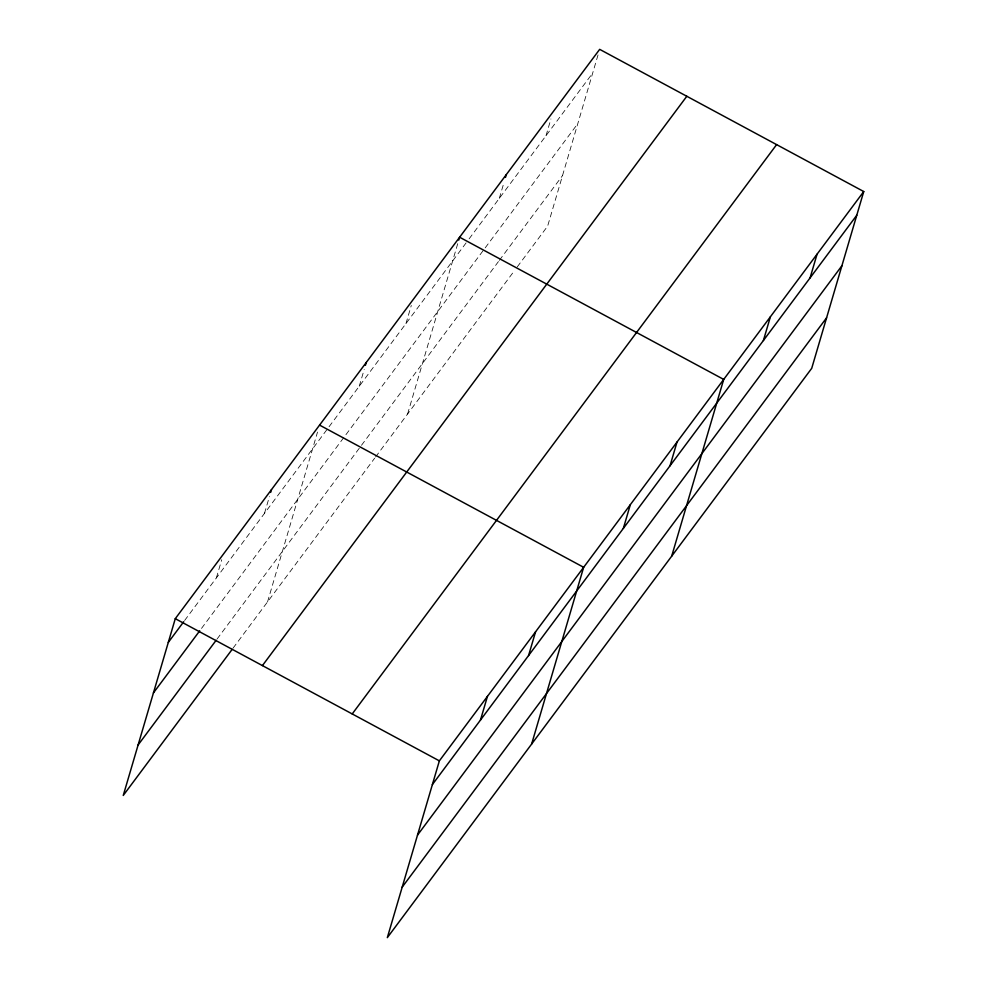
<?xml version="1.0" encoding="UTF-8"?>
<svg xmlns="http://www.w3.org/2000/svg" width="987" height="987" viewBox="0 0 987 987"><rect width="100%" height="100%" fill="white"/><g stroke="black" fill="none" stroke-linecap="round" stroke-linejoin="round"><path stroke-width="0.74" stroke-dasharray="4.93 3.7" d="M216.387 577.888L221.73 559.74M264.491 513.363L269.414 496.609M267.539 601.885L317.518 432.084M359.268 386.213L364.203 369.459M405.953 323.588L411.295 305.439M407.594 414.009L458.795 240.026M499.323 198.338L503.839 182.977M546.008 135.7L550.931 118.958M598.023 54.939L547.637 226.134L515.609 269.118M184.631 620.49L328.153 427.963M329.066 426.729L468.196 240.088M469.109 238.854L592.693 73.075M201.521 628.398L577.827 123.585M217.066 639.033L498.435 261.58M499.348 260.358L562.504 175.624M233.055 648.151L374.641 458.215M375.553 456.993L514.683 270.339"/><path stroke-width="1.48" d="M863.748 191.54L439.363 760.866L387.323 937.65L811.721 368.324L863.748 191.54L599.677 49.35L175.279 618.676L123.252 795.46L232.155 649.372M270.648 492.427L271.474 489.626M365.437 365.276L366.251 362.476M458.795 240.026L459.621 237.225L723.705 379.415L671.678 556.199M505.48 177.389L506.306 174.6M480.472 720.066L487.455 696.341M528.576 655.553L535.559 631.816M531.623 744.075L583.65 567.291L319.566 425.101M623.352 528.403L630.335 504.665M670.037 465.778L677.02 442.04M763.407 340.515L770.391 316.79M810.08 277.89L817.063 254.165M168.296 642.414L183.718 621.711M153.429 692.911L199.707 630.829M138.118 744.951L216.153 640.255M262.419 665.596L686.816 96.27M352.211 713.946L776.609 144.62M432.368 784.591L856.765 215.265M417.513 835.101L841.899 265.774M402.19 887.14L826.588 317.814M175.279 618.676L439.363 760.866"/></g></svg>
